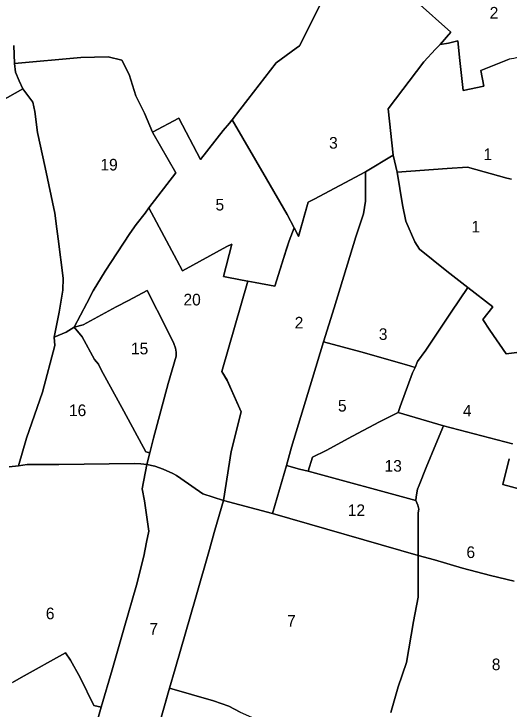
# Model space of a CAD drawing. Extents: x 482002 to 491535, y 4643046 to 4653103.
# Drawn here: x 484245 to 485327, y 4646660 to 4648177 of the extents above; entities that cross this region are included whole.
import ezdxf

# ---------------------------------------------------------------- set-up
doc = ezdxf.new("R2010")
doc.units = 0
for name, color, linetype in [('Level 4', 7, 'Continuous'), ('NUMERO', 7, 'Continuous'), ('SECCIONS', 7, 'Continuous')]:
    doc.layers.add(name, color=color, linetype=linetype)

msp = doc.modelspace()

# ---------------------------------------------------------------- linework, layer by layer
at = {"layer": 'Level 4'}
for p, q in [((485012.9, 4647832.3), (485073.5, 4647868.3)), ((485073.5, 4647868.3), (485012.9, 4647832.3)), ((485073.5, 4647868.3), (485082.4, 4647831.8)), ((485082.4, 4647831.8), (485073.5, 4647868.3)), ((485082.4, 4647831.8), (485191.3, 4647839.3)), ((485191.3, 4647839.3), (485082.4, 4647831.8)), ((485191.3, 4647839.3), (485235.9, 4647842.8)), ((485235.9, 4647842.8), (485191.3, 4647839.3)), ((485235.9, 4647842.8), (485321.7, 4647818.3)), ((485321.7, 4647818.3), (485235.9, 4647842.8)), ((484901.5, 4647772.8), (485012.9, 4647832.3)), ((485012.9, 4647832.3), (484901.5, 4647772.8)), ((485321.7, 4647818.3), (485331.9, 4647816.3)), ((485331.9, 4647816.3), (485321.7, 4647818.3)), ((484867.1, 4647691.7), (484888.4, 4647766.3)), ((484888.4, 4647766.3), (484867.1, 4647691.7)), ((484888.4, 4647766.3), (484901.5, 4647772.8)), ((484901.5, 4647772.8), (484888.4, 4647766.3)), ((484846.3, 4647681.5), (484857.8, 4647709.7)), ((484857.8, 4647709.7), (484846.3, 4647681.5)), ((484857.8, 4647709.7), (484867.1, 4647691.7)), ((484867.1, 4647691.7), (484857.8, 4647709.7)), ((484835, 4647645.2), (484846.3, 4647681.5)), ((484846.3, 4647681.5), (484835, 4647645.2)), ((484815.4, 4647582.8), (484835, 4647645.2)), ((484835, 4647645.2), (484815.4, 4647582.8)), ((484699.7, 4647396.7), (484756.1, 4647593.8)), ((484756.1, 4647593.8), (484699.7, 4647396.7)), ((484756.1, 4647593.8), (484772.5, 4647590.7)), ((484772.5, 4647590.7), (484756.1, 4647593.8)), ((484772.5, 4647590.7), (484815.4, 4647582.8)), ((484815.4, 4647582.8), (484772.5, 4647590.7)), ((484711, 4647377.5), (484699.7, 4647396.7)), ((484699.7, 4647396.7), (484711, 4647377.5)), ((484741.6, 4647308.3), (484711, 4647377.5)), ((484711, 4647377.5), (484741.6, 4647308.3)), ((484719.8, 4647221.8), (484741.6, 4647308.3)), ((484741.6, 4647308.3), (484719.8, 4647221.8)), ((484703.3, 4647115.3), (484719.8, 4647221.8)), ((484719.8, 4647221.8), (484703.3, 4647115.3)), ((484694.7, 4647085.3), (484703.3, 4647115.3)), ((484703.3, 4647115.3), (484694.7, 4647085.3)), ((484683, 4647045.3), (484694.7, 4647085.3)), ((484694.7, 4647085.3), (484683, 4647045.3)), ((484672.5, 4647007.8), (484683, 4647045.3)), ((484683, 4647045.3), (484672.5, 4647007.8)), ((484642.7, 4646903.8), (484672.5, 4647007.8)), ((484672.5, 4647007.8), (484642.7, 4646903.8)), ((484597.5, 4646747.8), (484642.7, 4646903.8)), ((484642.7, 4646903.8), (484597.5, 4646747.8)), ((484585.6, 4646705.6), (484597.5, 4646747.8)), ((484597.5, 4646747.8), (484585.6, 4646705.6)), ((484552.1, 4646587.8), (484585.6, 4646705.6)), ((484585.6, 4646705.6), (484552.1, 4646587.8))]:
    msp.add_line(p, q, dxfattribs=at)
at = {"layer": 'SECCIONS'}
for points in [[(484919, 4648207.8), (484869.2, 4648107.3), (484862.2, 4648101.8), (484818.5, 4648069.8), (484756.2, 4647989.8), (484738.8, 4647967.3), (484722.1, 4647945.8), (484721.3, 4647944.8), (484716.4, 4647938.3), (484702.6, 4647922.3), (484652.9, 4647859.3), (484605.8, 4647949.5), (484548.3, 4647918.9), (484530.3, 4647960.1), (484512, 4647998), (484496.9, 4648044.6), (484481, 4648075.8), (484451.2, 4648083.2), (484391.4, 4648081.7), (484246.7, 4648068.3), (484245, 4648107.8)], [(485126.1, 4648202.3), (485199.6, 4648137.3), (485176.6, 4648110.3), (485166.4, 4648099.8), (485140.6, 4648072.3), (485063, 4647969.8), (485073.5, 4647868.3), (485012.9, 4647832.3), (484901.5, 4647772.8), (484888.4, 4647766.3), (484866.9, 4647690.8), (484861.7, 4647702.3), (484857.8, 4647709.7), (484842.1, 4647738.8), (484797.1, 4647817.3), (484722.1, 4647945.8), (484738.8, 4647967.3), (484756.2, 4647989.8), (484818.5, 4648069.8), (484862.2, 4648101.8), (484869.2, 4648107.3), (484919, 4648207.8)], [(485454.9, 4648199.8), (485447, 4648176.3), (485426.9, 4648116.3), (485411.5, 4648075.8), (485374.4, 4648088.8), (485336.8, 4648079.8), (485327.2, 4648078.3), (485265.1, 4648053.3), (485271.4, 4648019.3), (485226.8, 4648009.8), (485218.9, 4648075.3), (485214.9, 4648118.3), (485194.8, 4648113.3), (485176.6, 4648110.3), (485199.6, 4648137.3), (485126.1, 4648202.3)], [(484245, 4648107.8), (484246.7, 4648068.3), (484249, 4648049.8), (484256.9, 4648030.8), (484264.8, 4648013.3), (484185.3, 4647969.3)], [(485331.9, 4647816.3), (485321.7, 4647818.3), (485235.9, 4647842.8), (485191.3, 4647839.3), (485082.4, 4647831.8), (485073.5, 4647868.3), (485063, 4647969.8), (485140.6, 4648072.3), (485166.4, 4648099.8), (485176.6, 4648110.3), (485194.8, 4648113.3), (485214.9, 4648118.3), (485218.9, 4648075.3), (485226.8, 4648009.8), (485271.4, 4648019.3), (485265.1, 4648053.3), (485327.2, 4648078.3)], [(484185.3, 4647969.3), (484264.8, 4648013.3), (484286.9, 4647984.3), (484291.4, 4647963.8), (484297, 4647917.8), (484313.5, 4647841.8), (484335, 4647741.8), (484339.5, 4647707.8), (484342.3, 4647686.3), (484353, 4647600.3), (484352.5, 4647573.8), (484344.5, 4647526.3), (484333.3, 4647471.3), (484334.9, 4647453.3), (484307.7, 4647351.8), (484272.8, 4647251.3), (484255.4, 4647190.8), (484235.5, 4647188.8)], [(485383.5, 4647442.8), (485320.3, 4647435.3), (485284.7, 4647486.8), (485269.7, 4647509.8), (485291.4, 4647537.8), (485237, 4647579.8), (485190.7, 4647615.3), (485131, 4647663.8), (485121, 4647679.3), (485101.2, 4647724.3), (485094.1, 4647760.3), (485082.4, 4647831.8), (485191.3, 4647839.3), (485235.9, 4647842.8), (485321.7, 4647818.3), (485331.9, 4647816.3)], [(485334.5, 4647238.8), (485267.2, 4647256.3), (485183.4, 4647277.8), (485084.3, 4647307.3), (485088.7, 4647320.3), (485116, 4647393.8), (485121.9, 4647405.3), (485126.9, 4647418.3), (485144.7, 4647443.3), (485200.5, 4647525.8), (485237, 4647579.8), (485291.4, 4647537.8), (485269.7, 4647509.8), (485284.7, 4647486.8), (485320.3, 4647435.3), (485383.5, 4647442.8)], [(485337.6, 4646939.3), (485286.5, 4646951.3), (485225.3, 4646967.3), (485163.7, 4646985.3), (485128.5, 4646994.8), (485128, 4647037.8), (485128.3, 4647087.8), (485129.4, 4647095.8), (485127.6, 4647104.8), (485123.2, 4647114.8), (485124, 4647123.3), (485127.1, 4647139.8), (485130.2, 4647148.8), (485145.7, 4647186.8), (485166.7, 4647237.8), (485183.4, 4647277.8), (485267.2, 4647256.3), (485334.5, 4647238.8)], [(485351.3, 4647139.8), (485313, 4647150.3), (485327, 4647206.3)], [(485327, 4647206.3), (485313, 4647150.3), (485351.3, 4647139.8)], [(484235.5, 4647188.8), (484255.4, 4647190.8), (484274.3, 4647193.3), (484343.5, 4647193.8), (484508.5, 4647195.8), (484522.4, 4647195.3), (484536.1, 4647193.3), (484525.4, 4647140.8), (484530.5, 4647114.3), (484539.9, 4647048.3), (484535, 4647023.8), (484529.4, 4646993.8), (484512.9, 4646930.3), (484486.3, 4646837.3), (484459.8, 4646745.3), (484435.9, 4646663.8), (484420.1, 4646667.8), (484390.5, 4646728.8), (484369.1, 4646766.8), (484358.2, 4646782.8), (484261.7, 4646728.8), (484242.1, 4646718.2)], [(484416.1, 4646595.3), (484435.9, 4646663.8), (484459.8, 4646745.3), (484486.3, 4646837.3), (484512.9, 4646930.3), (484529.4, 4646993.8), (484535, 4647023.8), (484539.9, 4647048.3), (484530.5, 4647114.3), (484525.4, 4647140.8), (484536.1, 4647193.3), (484553.2, 4647189.8), (484571.1, 4647183.8), (484592.2, 4647174.3), (484600.3, 4647169.3), (484609.9, 4647162.8), (484658, 4647129.8), (484703.3, 4647115.3), (484694.7, 4647085.3), (484683, 4647045.3), (484672.5, 4647007.8), (484642.7, 4646903.8), (484597.5, 4646747.8), (484585.6, 4646705.6), (484552.1, 4646587.8)], [(484739.7, 4646653.3), (484714.8, 4646666.2), (484681.1, 4646678.2), (484585.6, 4646705.6), (484597.5, 4646747.8), (484642.7, 4646903.8), (484672.5, 4647007.8), (484683, 4647045.3), (484694.7, 4647085.3), (484703.3, 4647115.3), (484810.2, 4647086.8), (485128.5, 4646994.8), (485128, 4646903.8), (485117.7, 4646850.8), (485102.7, 4646761.8), (485084.8, 4646708.3), (485068.8, 4646652.3)], [(485068.8, 4646652.3), (485084.8, 4646708.3), (485102.7, 4646761.8), (485117.7, 4646850.8), (485128, 4646903.8), (485128.5, 4646994.8), (485163.7, 4646985.3), (485225.3, 4646967.3), (485286.5, 4646951.3), (485337.6, 4646939.3)], [(484242.1, 4646718.2), (484261.7, 4646728.8), (484358.2, 4646782.8), (484369.1, 4646766.8), (484390.5, 4646728.8), (484420.1, 4646667.8), (484435.9, 4646663.8), (484416.1, 4646595.3), (484497.8, 4646573.3), (484544.1, 4646560.8), (484521.3, 4646483.3), (484519.9, 4646483.8), (484396.1, 4646514.3), (484387.1, 4646496.3), (484349.3, 4646368.3), (484343.3, 4646368.3), (484343, 4646368.3), (484134.4, 4646428.3)]]:
    msp.add_lwpolyline(points, dxfattribs=at)
for points in [[(484548.3, 4647918.9), (484548.1, 4647918.8), (484549.2, 4647917), (484598.8, 4647830.3), (484540.3, 4647753.5), (484531.8, 4647742.3), (484512.3, 4647717.3), (484498.4, 4647697.8), (484471.3, 4647655.3), (484444.7, 4647615.3), (484418.7, 4647572.8), (484404.5, 4647545.8), (484376.9, 4647493.3), (484359.8, 4647482.3), (484333.3, 4647471.3), (484344.5, 4647526.3), (484352.5, 4647573.8), (484353, 4647600.3), (484342.3, 4647686.3), (484339.5, 4647707.8), (484335, 4647741.8), (484313.5, 4647841.8), (484297, 4647917.8), (484291.4, 4647963.8), (484286.9, 4647984.3), (484264.8, 4648013.3), (484256.9, 4648030.8), (484249, 4648049.8), (484246.7, 4648068.3), (484391.4, 4648081.7), (484451.2, 4648083.2), (484481, 4648075.8), (484496.9, 4648044.6), (484512, 4647998), (484530.3, 4647960.1)], [(484722.1, 4647945.8), (484797.1, 4647817.3), (484842.1, 4647738.8), (484857.8, 4647709.7), (484846.3, 4647681.5), (484841, 4647664.3), (484815.4, 4647582.8), (484772.5, 4647590.7), (484756.1, 4647593.8), (484744, 4647596), (484703.4, 4647603.5), (484721.3, 4647674.6), (484710.8, 4647669), (484613.5, 4647616.3), (484601.1, 4647639.5), (484540.3, 4647753.5), (484598.8, 4647830.3), (484549.2, 4647917), (484548.1, 4647918.8), (484548.3, 4647918.9), (484605.8, 4647949.5), (484652.9, 4647859.3), (484702.6, 4647922.3), (484716.4, 4647938.3), (484721.3, 4647944.8)], [(485082.4, 4647831.8), (485094.1, 4647760.3), (485101.2, 4647724.3), (485121, 4647679.3), (485131, 4647663.8), (485190.7, 4647615.3), (485237, 4647579.8), (485200.5, 4647525.8), (485144.7, 4647443.3), (485126.9, 4647418.3), (485121.9, 4647405.3), (485103.1, 4647411.3), (485002.8, 4647439.3), (484921.7, 4647461.3), (484944.5, 4647535.3), (484992, 4647690.3), (485009.1, 4647740.3), (485013.5, 4647768.3), (485013.1, 4647814.8), (485012.9, 4647832.3), (485073.5, 4647868.3)], [(485009.1, 4647740.3), (484992, 4647690.3), (484944.5, 4647535.3), (484921.7, 4647461.3), (484897.7, 4647382.3), (484851.9, 4647231.3), (484840.4, 4647191.3), (484810.2, 4647086.8), (484703.3, 4647115.3), (484719.8, 4647221.8), (484741.6, 4647308.3), (484711.3, 4647376.8), (484699.7, 4647396.7), (484756.1, 4647593.8), (484772.5, 4647590.7), (484815.4, 4647582.8), (484841, 4647664.3), (484846.3, 4647681.5), (484857.8, 4647709.7), (484861.7, 4647702.3), (484866.9, 4647690.8), (484888.4, 4647766.3), (484901.5, 4647772.8), (485012.9, 4647832.3), (485013.1, 4647814.8), (485013.5, 4647768.3)], [(484756.1, 4647593.8), (484699.7, 4647396.7), (484711.3, 4647376.8), (484741.6, 4647308.3), (484719.8, 4647221.8), (484703.3, 4647115.3), (484658, 4647129.8), (484609.9, 4647162.8), (484600.3, 4647169.3), (484592.2, 4647174.3), (484571.1, 4647183.8), (484553.2, 4647189.8), (484536.1, 4647193.3), (484542.4, 4647219.3), (484550.4, 4647251.3), (484582, 4647370.3), (484599.5, 4647430.3), (484599.5, 4647438.8), (484598.5, 4647447.8), (484594.7, 4647457.3), (484579.2, 4647488.8), (484536.7, 4647573.3), (484495.9, 4647551.8), (484468.8, 4647537.8), (484397, 4647498.3), (484376.9, 4647493.3), (484404.5, 4647545.8), (484418.7, 4647572.8), (484444.7, 4647615.3), (484471.3, 4647655.3), (484498.4, 4647697.8), (484512.3, 4647717.3), (484531.8, 4647742.3), (484540.3, 4647753.5), (484601.1, 4647639.5), (484613.5, 4647616.3), (484710.8, 4647669), (484721.3, 4647674.6), (484703.4, 4647603.5), (484744, 4647596)], [(484542.4, 4647219.3), (484533.5, 4647221.3), (484485.9, 4647309.8), (484436.3, 4647400.3), (484429.9, 4647412.3), (484421.5, 4647422.8), (484394.5, 4647472.3), (484376.9, 4647493.3), (484397, 4647498.3), (484468.8, 4647537.8), (484495.9, 4647551.8), (484536.7, 4647573.3), (484579.2, 4647488.8), (484594.7, 4647457.3), (484598.5, 4647447.8), (484599.5, 4647438.8), (484599.5, 4647430.3), (484582, 4647370.3), (484550.4, 4647251.3)], [(484542.4, 4647219.3), (484536.1, 4647193.3), (484522.4, 4647195.3), (484508.5, 4647195.8), (484343.5, 4647193.8), (484274.3, 4647193.3), (484255.4, 4647190.8), (484272.8, 4647251.3), (484307.7, 4647351.8), (484334.9, 4647453.3), (484333.3, 4647471.3), (484359.8, 4647482.3), (484376.9, 4647493.3), (484394.5, 4647472.3), (484421.5, 4647422.8), (484429.9, 4647412.3), (484436.3, 4647400.3), (484485.9, 4647309.8), (484533.5, 4647221.3)], [(485121.9, 4647405.3), (485116, 4647393.8), (485088.7, 4647320.3), (485084.3, 4647307.3), (485044.1, 4647286.8), (484985.2, 4647255.3), (484927.6, 4647224.3), (484897.3, 4647209.3), (484888.3, 4647178.8), (484869.1, 4647183.8), (484840.4, 4647191.3), (484851.9, 4647231.3), (484897.7, 4647382.3), (484921.7, 4647461.3), (485002.8, 4647439.3), (485103.1, 4647411.3)], [(485183.4, 4647277.8), (485166.7, 4647237.8), (485145.7, 4647186.8), (485130.2, 4647148.8), (485127.1, 4647139.8), (485124, 4647123.3), (485123.2, 4647114.8), (484888.3, 4647178.8), (484897.3, 4647209.3), (484927.6, 4647224.3), (484985.2, 4647255.3), (485044.1, 4647286.8), (485084.3, 4647307.3)], [(484888.3, 4647178.8), (485123.2, 4647114.8), (485127.6, 4647104.8), (485129.4, 4647095.8), (485128.3, 4647087.8), (485128, 4647037.8), (485128.5, 4646994.8), (484810.2, 4647086.8), (484840.4, 4647191.3), (484869.1, 4647183.8)], [(485022.8, 4646529.3), (484980.1, 4646422.3), (484953.3, 4646357.3), (484924.4, 4646367.8), (484856.9, 4646390.8), (484867.4, 4646422.3), (484759.8, 4646460.3), (484669.4, 4646492.3), (484632.2, 4646505.3), (484615.9, 4646455.3), (484521.3, 4646483.3), (484544.1, 4646560.8), (484552.1, 4646587.8), (484585.6, 4646705.6), (484681.1, 4646678.2), (484714.8, 4646666.2), (484739.7, 4646653.3), (484782.8, 4646634), (484834, 4646610.5), (484863.1, 4646598.9), (484924.5, 4646571.2), (485011.8, 4646533.7)]]:
    msp.add_lwpolyline(points, close=True, dxfattribs=at)

# ---------------------------------------------------------------- texts
at = {"layer": 'NUMERO'}
for s, p in [('2', (485284.4, 4648166.7)), ('2', (485284.4, 4648166.7)), ('3', (484933.7, 4647882.8)), ('3', (484933.7, 4647882.8)), ('1', (485270.7, 4647857.8)), ('1', (485270.7, 4647857.8)), ('19', (484434.4, 4647835.2)), ('19', (484434.4, 4647835.2)), ('5', (484685.7, 4647747.9)), ('5', (484685.7, 4647747.9)), ('1', (485244.5, 4647699.9)), ('1', (485244.5, 4647699.9)), ('20', (484615.8, 4647540.7)), ('20', (484615.8, 4647540.7)), ('2', (484858.6, 4647490.4)), ('2', (484858.6, 4647490.4)), ('3', (485042.3, 4647465.4)), ('3', (485042.3, 4647465.4)), ('15', (484501.1, 4647434)), ('15', (484501.1, 4647434)), ('5', (484953.1, 4647309.2)), ('5', (484953.1, 4647309.2)), ('16', (484365.7, 4647299.2)), ('16', (484365.7, 4647299.2)), ('4', (485225.9, 4647298.4)), ('4', (485225.9, 4647298.4)), ('13', (485054.9, 4647178)), ('13', (485054.9, 4647178)), ('12', (484974.5, 4647081.1)), ('12', (484974.5, 4647081.1)), ('6', (485233.6, 4646989.5)), ('6', (485233.6, 4646989.5)), ('6', (484315.2, 4646855.9)), ('6', (484315.2, 4646855.9)), ('7', (484841.9, 4646839.7)), ('7', (484841.9, 4646839.7)), ('7', (484541.3, 4646822.5)), ('7', (484541.3, 4646822.5)), ('8', (485289, 4646744.8)), ('8', (485289, 4646744.8))]:
    msp.add_text(s, height=25.4, rotation=359.9995, dxfattribs=at).set_placement(p)

doc.saveas('drawing.dxf')
